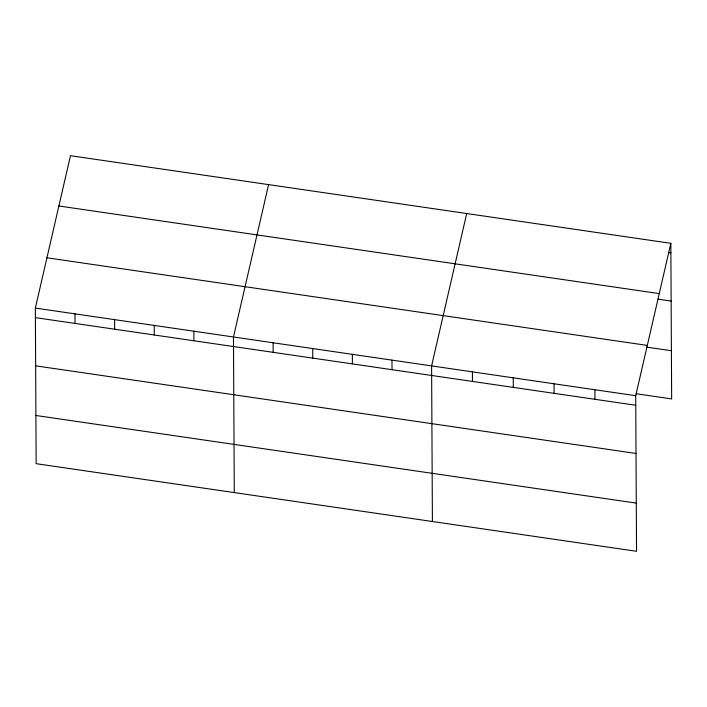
<?xml version="1.0" encoding="UTF-8"?>
<svg xmlns="http://www.w3.org/2000/svg" width="707" height="707" viewBox="0 0 707 707"><rect width="100%" height="100%" fill="white"/><g stroke="black" fill="none" stroke-linecap="round" stroke-linejoin="round"><path stroke-width="1.06" d="M670.837 243.323L635.717 395.699L636.539 551.301L36.163 463.677L35.35 308.075L70.461 155.699L670.837 243.323L671.65 398.925L636.194 393.755M268.589 184.615L233.469 336.992L234.291 492.593M466.708 213.532L431.597 365.908L432.41 521.51M668.734 252.576L670.881 252.885M58.875 205.984L659.251 293.608M658.244 299.202L671.137 301.085M46.936 257.79L647.312 345.414M646.684 347.128L671.394 350.734M35.35 308.075L635.717 395.699M35.403 317.637L635.77 405.261M35.65 365.837L636.026 453.461M35.916 415.486L636.282 503.11M594.896 389.734L594.941 399.305M554.067 383.777L554.12 393.348M513.247 377.821L513.291 387.392M472.417 371.864L472.47 381.427M391.97 360.119L392.023 369.69M352.342 354.34L352.395 363.902M312.724 348.551L312.768 358.122M273.096 342.771L273.149 352.342M193.851 331.203L193.895 340.774M154.223 325.423L154.276 334.994M114.596 319.635L114.649 329.206M74.977 313.855L75.022 323.426"/></g></svg>
